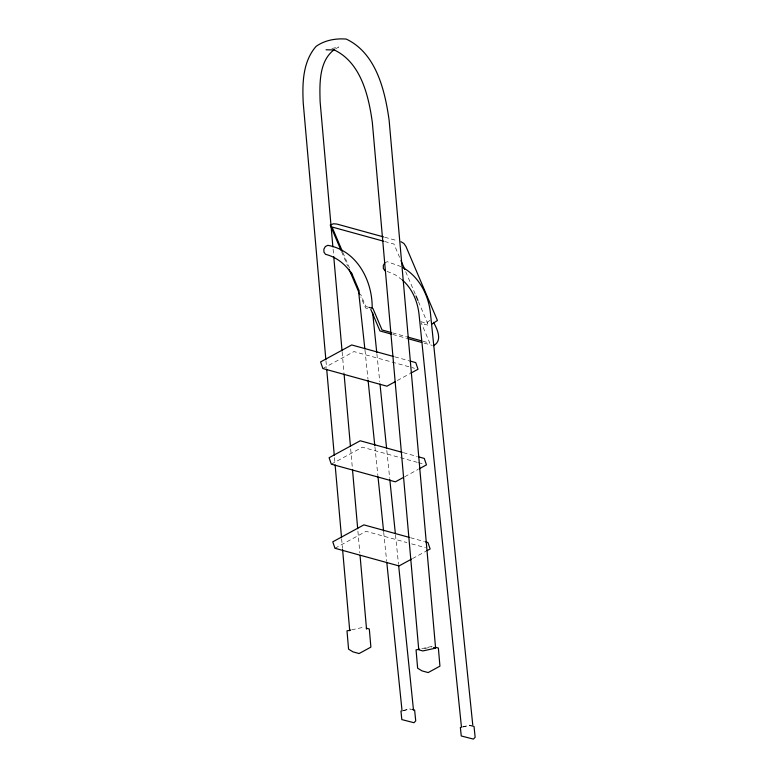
<?xml version="1.0" encoding="UTF-8"?>
<svg xmlns="http://www.w3.org/2000/svg" width="778" height="778" viewBox="0 0 778 778"><rect width="100%" height="100%" fill="white"/><g stroke="black" fill="none" stroke-linecap="round" stroke-linejoin="round"><path stroke-width="0.58" stroke-dasharray="3.89 2.92" d="M430.176 320.312L424.273 324.144L429.573 325.612M335.668 48.771L338.79 46.991L331.846 48.518M322.86 368.539L353.961 351.588L414.548 368.286M397.286 380.539L409.724 373.761M331.302 464.174L362.412 447.214L417.193 462.317M404.696 476.739L418.175 469.397M334.968 548.276L366.068 531.325L406.923 542.577M412.505 558.585L425.984 551.232M384.779 262.906L387.22 261.7L400.835 266.523M403.257 710.479L410.171 708.807M403.179 710.713L409.899 709.089L411.698 709.585M462.667 726.846L469.581 725.184L471.808 725.796M462.599 727.08L469.319 725.466L472.013 726.214M351.617 629.849L363.161 627.321M421.822 648.628L432.218 646.353M424.535 648.541L431.469 647.014M384.711 237.232L397.529 240.762M384.614 241.491L393.96 244.068L399.6 257.324M367.858 307.057L365.835 306.503L360.671 294.356M420.704 321.625L427.764 323.57L418.379 301.485M367.634 308.545L365.514 307.962L360.807 296.895M392.55 332.877L406.544 336.728M422.862 341.221L429.855 343.156L421.161 322.695M392.754 334.472L406.7 338.313M424.127 343.117L432.267 345.354M394.874 356.859L408.81 360.7M403.383 452.67L417.319 456.511M418.35 462.638L422.999 463.912M410.531 537.734L424.467 541.576M411.562 543.861L425.498 547.702M387.036 271.357L395.214 274.79L402.479 280.119M405.698 271.678L415.559 294.862M342.826 252.403L349.4 267.856M341.523 251.518L347.63 265.911M376.892 353.854L379.752 381.628M386.822 450.452L389.671 478.227M395.506 534.992L398.482 563.972M364.989 350.139L367.965 379.11M374.908 446.689L377.884 475.65M383.71 532.376L386.685 561.337M333.101 249.31L333.636 255.349M342.155 352.123L343.964 372.681M350.674 448.896L352.376 468.249M357.909 531.141L359.825 552.915M325.953 360.759L326.595 368.023M334.482 457.62L334.91 462.463M341.63 538.746L342.485 548.432"/><path stroke-width="1.17" d="M384.779 262.906L383.301 265.502L383.35 268.478L384.925 270.686M433.424 345.675C442.896 340.813 437.226 329.075 433.531 322.325M431.537 324.329L437.44 320.497L405.97 246.5L403.947 243.504L401.02 241.725M334.628 49.354C318.737 60.82 319.622 84.073 320.118 101.733L332.887 246.889M395.214 381.677L386.919 386.199L322.86 368.539L320.594 361.916L351.705 344.955L393.717 356.538M410.765 373.197L418.019 369.239L415.763 362.616L409.967 361.011M403.656 477.303L395.36 481.825L331.302 464.174L329.104 457.727L360.214 440.776L402.226 452.349M419.206 468.823L426.47 464.874L424.273 458.427L418.476 456.832M411.465 559.149L399.026 565.927L334.968 548.276L332.77 541.838L363.88 524.878L409.374 537.413M427.025 550.668L430.127 548.976L427.939 542.529L425.624 541.896M350.46 630.102L346.998 630.861L348.573 649.173L352.959 651.847L359.115 653.549L370.882 647.131L369.317 629.013L366.244 628.167M419.517 649.134L416.055 649.893L417.63 668.205L422.016 670.879L428.163 672.571L439.94 666.163L438.374 648.045L435.301 647.199M325.846 359.553L303.226 102.861C302.272 83.538 302.652 61.715 316.101 46.359C324.805 40.174 335.785 38.229 346.278 39.085C376.134 53.293 384.925 90.219 389.126 120.24L435.592 648.152L422.872 650.943L418.749 649.805L372.331 122.418C368.616 95.645 360.904 62.639 334.268 49.948L326.07 49.782M383.554 236.911L336.962 224.074L333.577 223.763L330.222 224.968L341.046 250.419M383.447 241.17L332.031 227.001L342.359 251.294M368.86 307.339L372.905 308.448L382.056 329.979L391.383 332.556M407.701 337.049L421.695 340.9M391.597 334.151L379.975 330.951L370.814 309.42M407.857 338.634L421.802 342.476M433.531 647.588L435.592 648.152M412.389 709.419L414.616 710.032L415.724 720.875L414.003 722.723L401.827 719.592L400.942 711.034M402.78 267.457C419.148 276.812 428.659 295.086 430.477 313.466L472.917 726.457M402.479 280.119C412.389 288.784 417.689 301.718 419.07 314.623L461.48 727.352M351.977 274.449C346.103 264.714 336.621 257.08 325.505 254.309L323.94 252.111L323.881 249.135L325.36 246.538L327.801 245.323C356.771 250.399 372.516 280.576 372.176 307.962M401.01 260.63L404.764 269.47M416.026 295.971L417.912 300.386M351.277 272.271L359.261 291.05M349.05 269.227L359.864 294.677M358.619 291.575L364.863 348.933M474.026 726.409L475.144 737.252L473.413 739.1L461.247 735.969L460.362 727.401M372.672 312.795L376.766 352.648M379.995 384.04L386.569 448.04M389.797 479.442L395.38 533.776M398.608 565.178L413.497 710.081M368.091 380.316L374.782 445.483M378.011 476.856L383.583 531.17M386.812 562.543L402.061 710.975M333.743 256.565L342.048 350.917M344.071 373.897L350.46 446.475M352.483 469.455L357.695 528.729M360.039 555.336L366.535 629.12M326.702 369.239L334.268 455.198M335.124 464.884L341.523 537.54M342.592 549.647L349.74 630.764"/></g></svg>
